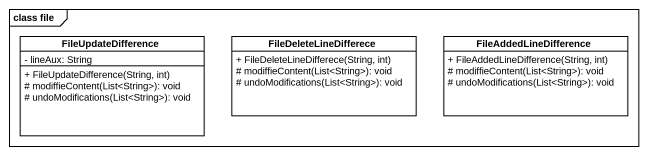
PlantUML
@startuml
mainframe class file
hide circle
hide empty members
skinparam classAttributeIconSize 0
class FileUpdateDifference {
  - lineAux: String
  + FileUpdateDifference(String, int)
  # modiffieContent(List<String>): void
  # undoModifications(List<String>): void
}
class FileDeleteLineDifferece {
  + FileDeleteLineDifferece(String, int)
  # modiffieContent(List<String>): void
  # undoModifications(List<String>): void
}
class FileAddedLineDifference {
  + FileAddedLineDifference(String, int)
  # modiffieContent(List<String>): void
  # undoModifications(List<String>): void
}
@enduml
